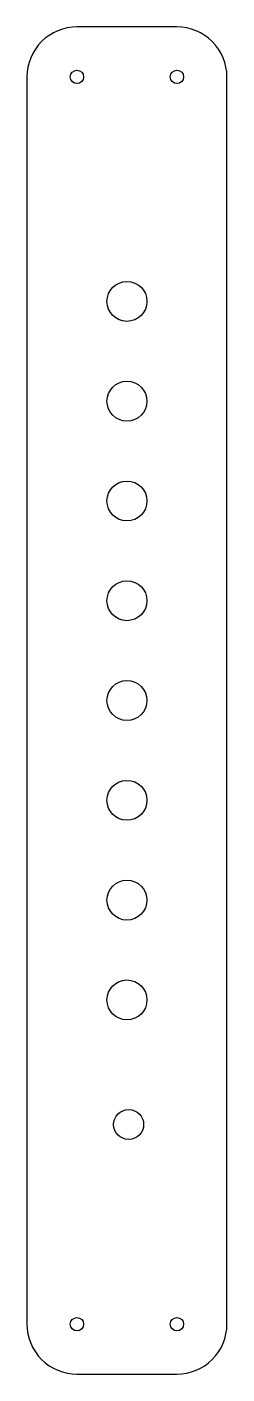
# Model space of a CAD drawing. Header units: inches. Extents: x -3.8 to -1.8, y -3.7 to 9.8.
import ezdxf

# ---------------------------------------------------------------- set-up
doc = ezdxf.new("R2010")
doc.units = ezdxf.units.IN
doc.layers.get('0').update_dxf_attribs({"linetype": 'CONTINUOUS'})

msp = doc.modelspace()

# ---------------------------------------------------------------- linework, layer by layer
msp.add_lwpolyline([(-2.343, 9.78), (-3.343, 9.78, 0.414214), (-3.843, 9.28), (-3.843, -3.22, 0.414214), (-3.343, -3.72), (-2.343, -3.72, 0.414214), (-1.843, -3.22), (-1.843, 9.28, 0.414214)], format="xyb", close=True)
for centre, radius in [((-3.343, 9.28), 0.0669), ((-2.343, 9.28), 0.0669), ((-2.843, 7.03), 0.2), ((-2.843, 6.03), 0.2), ((-2.843, 5.03), 0.2), ((-2.843, 4.03), 0.2), ((-2.843, 3.03), 0.2), ((-2.843, 2.03), 0.2), ((-2.843, 1.03), 0.2), ((-2.843, 0.03), 0.2), ((-2.826, -1.219), 0.15), ((-3.343, -3.22), 0.0669), ((-2.343, -3.22), 0.0669)]:
    msp.add_circle(centre, radius)

doc.saveas('drawing.dxf')
